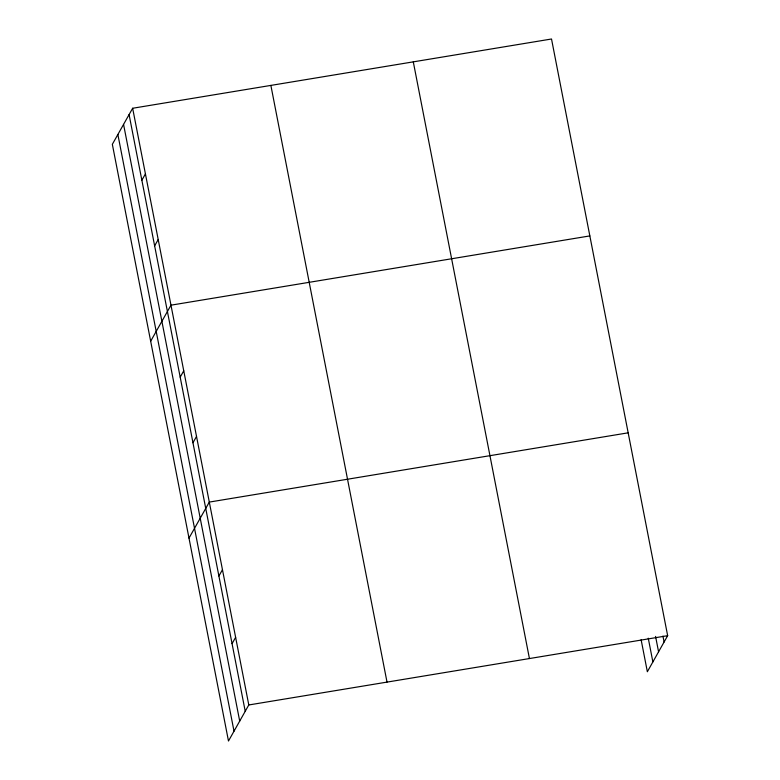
<?xml version="1.0" encoding="UTF-8"?>
<svg xmlns="http://www.w3.org/2000/svg" width="780" height="780" viewBox="0 0 780 780"><rect width="100%" height="100%" fill="white"/><g stroke="black" fill="none" stroke-linecap="round" stroke-linejoin="round"><path stroke-width="1.17" d="M132.649 108.264L112.34 144.31L228.482 741L248.791 704.964L132.649 108.264L551.518 39L667.66 635.69L647.351 671.736L641.121 639.697M141.862 180.229L145.421 173.901M154.635 245.866L158.203 239.538M150.667 341.211L170.976 305.175L589.846 235.911M180.19 377.14L183.749 370.812M192.962 442.767L196.521 436.449M188.994 538.122L209.303 502.086L628.173 432.822M218.897 576.03L222.466 569.712M232.06 643.656L235.628 637.338M248.791 704.964L667.66 635.69M662.942 636.08L664.092 642.018M655.57 636.402L658.573 651.817M648.258 638.196L652.88 661.928M413.293 61.854L529.435 658.554M270.875 85.41L387.017 682.1M129.09 114.592L245.222 711.282M123.562 124.4L239.704 721.091M117.868 134.501L234.01 731.192"/></g></svg>
